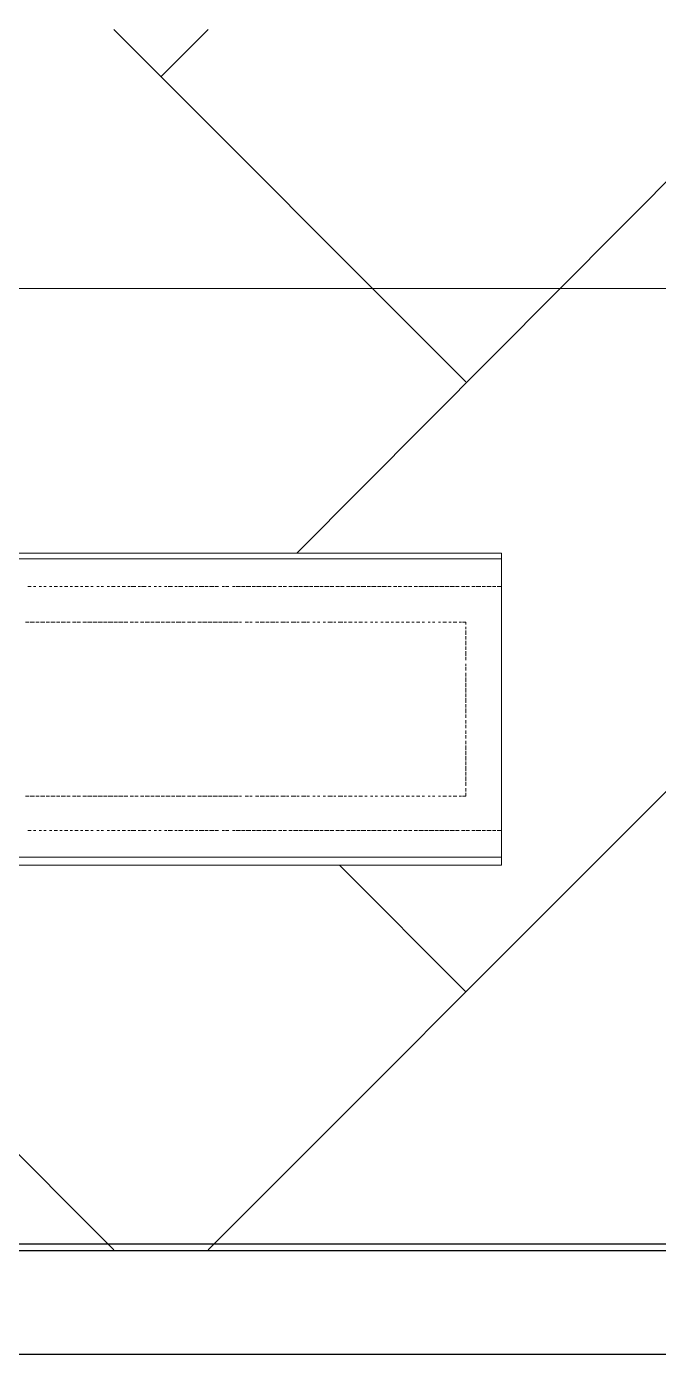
# Model space of a CAD drawing. Header units: millimetres. Extents: x 2928 to 3112, y 1220 to 1280.
# Drawn here: x 2953.343 to 2954.259, y 1236.874 to 1238.796 of the extents above; entities that cross this region are included whole.
import ezdxf

# ---------------------------------------------------------------- set-up
doc = ezdxf.new("R2010")
doc.units = ezdxf.units.MM

msp = doc.modelspace()

# ---------------------------------------------------------------- linework, layer by layer
at = {"color": 7, "linetype": 'Continuous', "lineweight": -2, "true_color": 0x000007}
for points in [[(2937.08126, 1265.3073), (2937.07792, 1267.474), (2938.98795, 1267.474), (2985.45528, 1267.474), (2985.45528, 1236.87356), (2938.98795, 1236.87356), (2937.08126, 1236.87356), (2937.08126, 1238.60692)], [(2937.23126, 1265.3073), (2937.23126, 1267.32399), (2938.98795, 1267.32399), (2985.30528, 1267.32399), (2985.30528, 1237.02356), (2938.98795, 1237.02356), (2937.22793, 1237.02356), (2937.22793, 1238.60692)]]:
    msp.add_lwpolyline(points, close=True, dxfattribs=at)
at = {"color": 9, "linetype": 'Continuous', "lineweight": 13, "true_color": 0xbababa}
for points in [[(2953.97983, 1238.28191), (2953.46982, 1238.79192), (2953.46982, 1238.79192)], [(2953.53816, 1238.72358), (2953.60649, 1238.79192), (2953.60649, 1238.79192)], [(2953.73483, 1238.03358), (2954.48984, 1238.79192), (2954.48984, 1238.79192)], [(2953.60649, 1237.02523), (2954.86318, 1238.28191), (2954.86318, 1238.28191)], [(2953.46982, 1237.02523), (2952.91315, 1237.5819), (2952.91315, 1237.5819)], [(2953.97983, 1237.39857), (2953.7965, 1237.5819), (2953.7965, 1237.5819)]]:
    msp.add_lwpolyline(points, dxfattribs=at)
at = {"color": 253, "linetype": 'Continuous', "lineweight": 5, "true_color": 0x9a9a9a}
for points in [[(2939.59296, 1238.41691), (2954.67317, 1238.41691), (2954.67317, 1238.41691)], [(2952.0148, 1238.02524), (2954.0315, 1238.02524), (2954.0315, 1238.02524)], [(2952.0148, 1237.59357), (2954.0315, 1237.59357), (2954.0315, 1237.59357)]]:
    msp.add_lwpolyline(points, dxfattribs=at)
at = {"color": 7, "linetype": 'Continuous', "lineweight": 20, "true_color": 0x000007}
msp.add_lwpolyline([(2952.0148, 1237.5819), (2954.0315, 1237.5819), (2954.0315, 1238.03358), (2952.0148, 1238.03358)], close=True, dxfattribs=at)
at = {"color": 252, "linetype": 'Continuous', "lineweight": 13, "true_color": 0x989898}
for points in [[(2953.34982, 1237.98524), (2953.34482, 1237.98524), (2953.34482, 1237.98524)], [(2953.35649, 1237.98524), (2953.35316, 1237.98524), (2953.35316, 1237.98524)], [(2953.36482, 1237.98524), (2953.36149, 1237.98524), (2953.36149, 1237.98524)], [(2953.37149, 1237.98524), (2953.36816, 1237.98524), (2953.36816, 1237.98524)], [(2953.37982, 1237.98524), (2953.37649, 1237.98524), (2953.37649, 1237.98524)], [(2953.38816, 1237.98524), (2953.38316, 1237.98524), (2953.38316, 1237.98524)], [(2953.39482, 1237.98524), (2953.39149, 1237.98524), (2953.39149, 1237.98524)], [(2953.40316, 1237.98524), (2953.39816, 1237.98524), (2953.39816, 1237.98524)], [(2953.40982, 1237.98524), (2953.40649, 1237.98524), (2953.40649, 1237.98524)], [(2953.41816, 1237.98524), (2953.41316, 1237.98524), (2953.41316, 1237.98524)], [(2953.42482, 1237.98524), (2953.42149, 1237.98524), (2953.42149, 1237.98524)], [(2953.43316, 1237.98524), (2953.42816, 1237.98524), (2953.42816, 1237.98524)], [(2953.43982, 1237.98524), (2953.43649, 1237.98524), (2953.43649, 1237.98524)], [(2953.44816, 1237.98524), (2953.44482, 1237.98524), (2953.44482, 1237.98524)], [(2953.45482, 1237.98524), (2953.45149, 1237.98524), (2953.45149, 1237.98524)], [(2953.46316, 1237.98524), (2953.45982, 1237.98524), (2953.45982, 1237.98524)], [(2953.47149, 1237.98524), (2953.46649, 1237.98524), (2953.46649, 1237.98524)], [(2953.47816, 1237.98524), (2953.47482, 1237.98524), (2953.47482, 1237.98524)], [(2953.48649, 1237.98524), (2953.48149, 1237.98524), (2953.48149, 1237.98524)], [(2953.49316, 1237.98524), (2953.48982, 1237.98524), (2953.48982, 1237.98524)], [(2953.50149, 1237.98524), (2953.49482, 1237.98524), (2953.49482, 1237.98524)], [(2953.50816, 1237.98524), (2953.50482, 1237.98524), (2953.50482, 1237.98524)], [(2953.51649, 1237.98524), (2953.50982, 1237.98524), (2953.50982, 1237.98524)], [(2953.52316, 1237.98524), (2953.51982, 1237.98524), (2953.51982, 1237.98524)], [(2953.53149, 1237.98524), (2953.52816, 1237.98524), (2953.52816, 1237.98524)], [(2953.53816, 1237.98524), (2953.53483, 1237.98524), (2953.53483, 1237.98524)], [(2953.54649, 1237.98524), (2953.54316, 1237.98524), (2953.54316, 1237.98524)], [(2953.55483, 1237.98524), (2953.54816, 1237.98524), (2953.54816, 1237.98524)], [(2953.56149, 1237.98524), (2953.55816, 1237.98524), (2953.55816, 1237.98524)], [(2953.56983, 1237.98524), (2953.56316, 1237.98524), (2953.56316, 1237.98524)], [(2953.57649, 1237.98524), (2953.57316, 1237.98524), (2953.57316, 1237.98524)], [(2953.58483, 1237.98524), (2953.57816, 1237.98524), (2953.57816, 1237.98524)], [(2953.59149, 1237.98524), (2953.58816, 1237.98524), (2953.58816, 1237.98524)], [(2953.59983, 1237.98524), (2953.59316, 1237.98524), (2953.59316, 1237.98524)], [(2953.60649, 1237.98524), (2953.60149, 1237.98524), (2953.60149, 1237.98524)], [(2953.61483, 1237.98524), (2953.60816, 1237.98524), (2953.60816, 1237.98524)], [(2953.62149, 1237.98524), (2953.61649, 1237.98524), (2953.61649, 1237.98524)], [(2953.62983, 1237.98524), (2953.62649, 1237.98524), (2953.62649, 1237.98524)], [(2953.63649, 1237.98524), (2953.63149, 1237.98524), (2953.63149, 1237.98524)], [(2953.64483, 1237.98524), (2953.64149, 1237.98524), (2953.64149, 1237.98524)], [(2953.65316, 1237.98524), (2953.64649, 1237.98524), (2953.64649, 1237.98524)], [(2953.65983, 1237.98524), (2953.65483, 1237.98524), (2953.65483, 1237.98524)], [(2953.66816, 1237.98524), (2953.66149, 1237.98524), (2953.66149, 1237.98524)], [(2953.67483, 1237.98524), (2953.66983, 1237.98524), (2953.66983, 1237.98524)], [(2953.68316, 1237.98524), (2953.67649, 1237.98524), (2953.67649, 1237.98524)], [(2953.68983, 1237.98524), (2953.68483, 1237.98524), (2953.68483, 1237.98524)], [(2953.69816, 1237.98524), (2953.69149, 1237.98524), (2953.69149, 1237.98524)], [(2953.70483, 1237.98524), (2953.69983, 1237.98524), (2953.69983, 1237.98524)], [(2953.71316, 1237.98524), (2953.70816, 1237.98524), (2953.70816, 1237.98524)], [(2953.71983, 1237.98524), (2953.71483, 1237.98524), (2953.71483, 1237.98524)], [(2953.72816, 1237.98524), (2953.72316, 1237.98524), (2953.72316, 1237.98524)], [(2953.73649, 1237.98524), (2953.72983, 1237.98524), (2953.72983, 1237.98524)], [(2953.74316, 1237.98524), (2953.73816, 1237.98524), (2953.73816, 1237.98524)], [(2953.75149, 1237.98524), (2953.74483, 1237.98524), (2953.74483, 1237.98524)], [(2953.75816, 1237.98524), (2953.75316, 1237.98524), (2953.75316, 1237.98524)], [(2953.7665, 1237.98524), (2953.75983, 1237.98524), (2953.75983, 1237.98524)], [(2953.77316, 1237.98524), (2953.76816, 1237.98524), (2953.76816, 1237.98524)], [(2953.7815, 1237.98524), (2953.77483, 1237.98524), (2953.77483, 1237.98524)], [(2953.78816, 1237.98524), (2953.78316, 1237.98524), (2953.78316, 1237.98524)], [(2953.7965, 1237.98524), (2953.7915, 1237.98524), (2953.7915, 1237.98524)], [(2953.80316, 1237.98524), (2953.79816, 1237.98524), (2953.79816, 1237.98524)], [(2953.8115, 1237.98524), (2953.8065, 1237.98524), (2953.8065, 1237.98524)], [(2953.81983, 1237.98524), (2953.81316, 1237.98524), (2953.81316, 1237.98524)], [(2953.8265, 1237.98524), (2953.8215, 1237.98524), (2953.8215, 1237.98524)], [(2953.83483, 1237.98524), (2953.82816, 1237.98524), (2953.82816, 1237.98524)], [(2953.8415, 1237.98524), (2953.8365, 1237.98524), (2953.8365, 1237.98524)], [(2953.84983, 1237.98524), (2953.84316, 1237.98524), (2953.84316, 1237.98524)], [(2953.8565, 1237.98524), (2953.8515, 1237.98524), (2953.8515, 1237.98524)], [(2953.86483, 1237.98524), (2953.85816, 1237.98524), (2953.85816, 1237.98524)], [(2953.8715, 1237.98524), (2953.8665, 1237.98524), (2953.8665, 1237.98524)], [(2953.87983, 1237.98524), (2953.87483, 1237.98524), (2953.87483, 1237.98524)], [(2953.8865, 1237.98524), (2953.8815, 1237.98524), (2953.8815, 1237.98524)], [(2953.89483, 1237.98524), (2953.88983, 1237.98524), (2953.88983, 1237.98524)], [(2953.9015, 1237.98524), (2953.8965, 1237.98524), (2953.8965, 1237.98524)], [(2953.90983, 1237.98524), (2953.90483, 1237.98524), (2953.90483, 1237.98524)], [(2953.91816, 1237.98524), (2953.9115, 1237.98524), (2953.9115, 1237.98524)], [(2953.92483, 1237.98524), (2953.91983, 1237.98524), (2953.91983, 1237.98524)], [(2953.93316, 1237.98524), (2953.9265, 1237.98524), (2953.9265, 1237.98524)], [(2953.93983, 1237.98524), (2953.93483, 1237.98524), (2953.93483, 1237.98524)], [(2953.94816, 1237.98524), (2953.9415, 1237.98524), (2953.9415, 1237.98524)], [(2953.95483, 1237.98524), (2953.94983, 1237.98524), (2953.94983, 1237.98524)], [(2953.96316, 1237.98524), (2953.9565, 1237.98524), (2953.9565, 1237.98524)], [(2953.96983, 1237.98524), (2953.96483, 1237.98524), (2953.96483, 1237.98524)], [(2953.97816, 1237.98524), (2953.97316, 1237.98524), (2953.97316, 1237.98524)], [(2953.98483, 1237.98524), (2953.97983, 1237.98524), (2953.97983, 1237.98524)], [(2953.99316, 1237.98524), (2953.98816, 1237.98524), (2953.98816, 1237.98524)], [(2954.0015, 1237.98524), (2953.99483, 1237.98524), (2953.99483, 1237.98524)], [(2954.00817, 1237.98524), (2954.00317, 1237.98524), (2954.00317, 1237.98524)], [(2954.0165, 1237.98524), (2954.00983, 1237.98524), (2954.00983, 1237.98524)], [(2954.02317, 1237.98524), (2954.01817, 1237.98524), (2954.01817, 1237.98524)], [(2954.0315, 1237.98524), (2954.02483, 1237.98524), (2954.02483, 1237.98524)], [(2953.34649, 1237.93357), (2953.34149, 1237.93357), (2953.34149, 1237.93357)], [(2953.35482, 1237.93357), (2953.34816, 1237.93357), (2953.34816, 1237.93357)], [(2953.36149, 1237.93357), (2953.35649, 1237.93357), (2953.35649, 1237.93357)], [(2953.36982, 1237.93357), (2953.36316, 1237.93357), (2953.36316, 1237.93357)], [(2953.37649, 1237.93357), (2953.37149, 1237.93357), (2953.37149, 1237.93357)], [(2953.38482, 1237.93357), (2953.37816, 1237.93357), (2953.37816, 1237.93357)], [(2953.39149, 1237.93357), (2953.38649, 1237.93357), (2953.38649, 1237.93357)], [(2953.39982, 1237.93357), (2953.39316, 1237.93357), (2953.39316, 1237.93357)], [(2953.40649, 1237.93357), (2953.40149, 1237.93357), (2953.40149, 1237.93357)], [(2953.41482, 1237.93357), (2953.40982, 1237.93357), (2953.40982, 1237.93357)], [(2953.42149, 1237.93357), (2953.41649, 1237.93357), (2953.41649, 1237.93357)], [(2953.42982, 1237.93357), (2953.42482, 1237.93357), (2953.42482, 1237.93357)], [(2953.43816, 1237.93357), (2953.43149, 1237.93357), (2953.43149, 1237.93357)], [(2953.44482, 1237.93357), (2953.43982, 1237.93357), (2953.43982, 1237.93357)], [(2953.45316, 1237.93357), (2953.44649, 1237.93357), (2953.44649, 1237.93357)], [(2953.45982, 1237.93357), (2953.45482, 1237.93357), (2953.45482, 1237.93357)], [(2953.46816, 1237.93357), (2953.46149, 1237.93357), (2953.46149, 1237.93357)], [(2953.47482, 1237.93357), (2953.46982, 1237.93357), (2953.46982, 1237.93357)], [(2953.48316, 1237.93357), (2953.47649, 1237.93357), (2953.47649, 1237.93357)], [(2953.48982, 1237.93357), (2953.48482, 1237.93357), (2953.48482, 1237.93357)], [(2953.49816, 1237.93357), (2953.49316, 1237.93357), (2953.49316, 1237.93357)], [(2953.50482, 1237.93357), (2953.49982, 1237.93357), (2953.49982, 1237.93357)], [(2953.51316, 1237.93357), (2953.50816, 1237.93357), (2953.50816, 1237.93357)], [(2953.52149, 1237.93357), (2953.51482, 1237.93357), (2953.51482, 1237.93357)], [(2953.52816, 1237.93357), (2953.52316, 1237.93357), (2953.52316, 1237.93357)], [(2953.53649, 1237.93357), (2953.52983, 1237.93357), (2953.52983, 1237.93357)], [(2953.54316, 1237.93357), (2953.53816, 1237.93357), (2953.53816, 1237.93357)], [(2953.55149, 1237.93357), (2953.54483, 1237.93357), (2953.54483, 1237.93357)], [(2953.55816, 1237.93357), (2953.55316, 1237.93357), (2953.55316, 1237.93357)], [(2953.56649, 1237.93357), (2953.55983, 1237.93357), (2953.55983, 1237.93357)], [(2953.57316, 1237.93357), (2953.56816, 1237.93357), (2953.56816, 1237.93357)], [(2953.58149, 1237.93357), (2953.57649, 1237.93357), (2953.57649, 1237.93357)], [(2953.58816, 1237.93357), (2953.58316, 1237.93357), (2953.58316, 1237.93357)], [(2953.59649, 1237.93357), (2953.59149, 1237.93357), (2953.59149, 1237.93357)], [(2953.60483, 1237.93357), (2953.59816, 1237.93357), (2953.59816, 1237.93357)], [(2953.61149, 1237.93357), (2953.60649, 1237.93357), (2953.60649, 1237.93357)], [(2953.61983, 1237.93357), (2953.61316, 1237.93357), (2953.61316, 1237.93357)], [(2953.62649, 1237.93357), (2953.62149, 1237.93357), (2953.62149, 1237.93357)], [(2953.63483, 1237.93357), (2953.62816, 1237.93357), (2953.62816, 1237.93357)], [(2953.64149, 1237.93357), (2953.63649, 1237.93357), (2953.63649, 1237.93357)], [(2953.64983, 1237.93357), (2953.64316, 1237.93357), (2953.64316, 1237.93357)], [(2953.65483, 1237.93357), (2953.65149, 1237.93357), (2953.65149, 1237.93357)], [(2953.66483, 1237.93357), (2953.65983, 1237.93357), (2953.65983, 1237.93357)], [(2953.66983, 1237.93357), (2953.66649, 1237.93357), (2953.66649, 1237.93357)], [(2953.67983, 1237.93357), (2953.67483, 1237.93357), (2953.67483, 1237.93357)], [(2953.68816, 1237.93357), (2953.68149, 1237.93357), (2953.68149, 1237.93357)], [(2953.69483, 1237.93357), (2953.68983, 1237.93357), (2953.68983, 1237.93357)], [(2953.70316, 1237.93357), (2953.69649, 1237.93357), (2953.69649, 1237.93357)], [(2953.70816, 1237.93357), (2953.70483, 1237.93357), (2953.70483, 1237.93357)], [(2953.71816, 1237.93357), (2953.71149, 1237.93357), (2953.71149, 1237.93357)], [(2953.72316, 1237.93357), (2953.71983, 1237.93357), (2953.71983, 1237.93357)], [(2953.73316, 1237.93357), (2953.72649, 1237.93357), (2953.72649, 1237.93357)], [(2953.73816, 1237.93357), (2953.73483, 1237.93357), (2953.73483, 1237.93357)], [(2953.74816, 1237.93357), (2953.74149, 1237.93357), (2953.74149, 1237.93357)], [(2953.75316, 1237.93357), (2953.74983, 1237.93357), (2953.74983, 1237.93357)], [(2953.7615, 1237.93357), (2953.75816, 1237.93357), (2953.75816, 1237.93357)], [(2953.76816, 1237.93357), (2953.76483, 1237.93357), (2953.76483, 1237.93357)], [(2953.7765, 1237.93357), (2953.77316, 1237.93357), (2953.77316, 1237.93357)], [(2953.7865, 1237.93357), (2953.77983, 1237.93357), (2953.77983, 1237.93357)], [(2953.7915, 1237.93357), (2953.78816, 1237.93357), (2953.78816, 1237.93357)], [(2953.8015, 1237.93357), (2953.79483, 1237.93357), (2953.79483, 1237.93357)], [(2953.8065, 1237.93357), (2953.80316, 1237.93357), (2953.80316, 1237.93357)], [(2953.81483, 1237.93357), (2953.80983, 1237.93357), (2953.80983, 1237.93357)], [(2953.8215, 1237.93357), (2953.81816, 1237.93357), (2953.81816, 1237.93357)], [(2953.82983, 1237.93357), (2953.82483, 1237.93357), (2953.82483, 1237.93357)], [(2953.8365, 1237.93357), (2953.83316, 1237.93357), (2953.83316, 1237.93357)], [(2953.84483, 1237.93357), (2953.8415, 1237.93357), (2953.8415, 1237.93357)], [(2953.8515, 1237.93357), (2953.84816, 1237.93357), (2953.84816, 1237.93357)], [(2953.85983, 1237.93357), (2953.8565, 1237.93357), (2953.8565, 1237.93357)], [(2953.86816, 1237.93357), (2953.86316, 1237.93357), (2953.86316, 1237.93357)], [(2953.87483, 1237.93357), (2953.8715, 1237.93357), (2953.8715, 1237.93357)], [(2953.88316, 1237.93357), (2953.87816, 1237.93357), (2953.87816, 1237.93357)], [(2953.88983, 1237.93357), (2953.8865, 1237.93357), (2953.8865, 1237.93357)], [(2953.89816, 1237.93357), (2953.89316, 1237.93357), (2953.89316, 1237.93357)], [(2953.90483, 1237.93357), (2953.9015, 1237.93357), (2953.9015, 1237.93357)], [(2953.91316, 1237.93357), (2953.90816, 1237.93357), (2953.90816, 1237.93357)], [(2953.91983, 1237.93357), (2953.9165, 1237.93357), (2953.9165, 1237.93357)], [(2953.92816, 1237.93357), (2953.92483, 1237.93357), (2953.92483, 1237.93357)], [(2953.93483, 1237.93357), (2953.9315, 1237.93357), (2953.9315, 1237.93357)], [(2953.94316, 1237.93357), (2953.93983, 1237.93357), (2953.93983, 1237.93357)], [(2953.9515, 1237.93357), (2953.9465, 1237.93357), (2953.9465, 1237.93357)], [(2953.95816, 1237.93357), (2953.95483, 1237.93357), (2953.95483, 1237.93357)], [(2953.9665, 1237.93357), (2953.9615, 1237.93357), (2953.9615, 1237.93357)], [(2953.97316, 1237.93357), (2953.96983, 1237.93357), (2953.96983, 1237.93357)], [(2953.97983, 1237.93024), (2953.97983, 1237.93357), (2953.97483, 1237.93357)], [(2953.97983, 1237.92357), (2953.97983, 1237.92691), (2953.97983, 1237.92691)], [(2953.97983, 1237.91524), (2953.97983, 1237.92191), (2953.97983, 1237.92191)], [(2953.97983, 1237.90857), (2953.97983, 1237.91357), (2953.97983, 1237.91357)], [(2953.97983, 1237.90024), (2953.97983, 1237.90691), (2953.97983, 1237.90691)], [(2953.97983, 1237.89357), (2953.97983, 1237.89857), (2953.97983, 1237.89857)], [(2953.97983, 1237.88524), (2953.97983, 1237.89191), (2953.97983, 1237.89191)], [(2953.97983, 1237.87857), (2953.97983, 1237.88357), (2953.97983, 1237.88357)], [(2953.97983, 1237.87024), (2953.97983, 1237.87357), (2953.97983, 1237.87357)], [(2953.97983, 1237.86357), (2953.97983, 1237.86857), (2953.97983, 1237.86857)], [(2953.97983, 1237.85524), (2953.97983, 1237.86024), (2953.97983, 1237.86024)], [(2953.97983, 1237.84691), (2953.97983, 1237.85357), (2953.97983, 1237.85357)], [(2953.97983, 1237.84024), (2953.97983, 1237.84524), (2953.97983, 1237.84524)], [(2953.97983, 1237.83191), (2953.97983, 1237.83857), (2953.97983, 1237.83857)], [(2953.97983, 1237.82524), (2953.97983, 1237.83024), (2953.97983, 1237.83024)], [(2953.97983, 1237.81691), (2953.97983, 1237.82357), (2953.97983, 1237.82357)], [(2953.97983, 1237.81024), (2953.97983, 1237.81524), (2953.97983, 1237.81524)], [(2953.97983, 1237.80191), (2953.97983, 1237.80857), (2953.97983, 1237.80857)], [(2953.97983, 1237.79524), (2953.97983, 1237.80024), (2953.97983, 1237.80024)], [(2953.97983, 1237.7869), (2953.97983, 1237.7919), (2953.97983, 1237.7919)], [(2953.97983, 1237.78024), (2953.97983, 1237.78524), (2953.97983, 1237.78524)], [(2953.97983, 1237.7719), (2953.97983, 1237.7769), (2953.97983, 1237.7769)], [(2953.97983, 1237.76524), (2953.97983, 1237.77024), (2953.97983, 1237.77024)], [(2953.97983, 1237.7569), (2953.97983, 1237.7619), (2953.97983, 1237.7619)], [(2953.97983, 1237.74857), (2953.97983, 1237.75524), (2953.97983, 1237.75524)], [(2953.97983, 1237.7419), (2953.97983, 1237.7469), (2953.97983, 1237.7469)], [(2953.97983, 1237.73357), (2953.97983, 1237.74024), (2953.97983, 1237.74024)], [(2953.97983, 1237.7269), (2953.97983, 1237.7319), (2953.97983, 1237.7319)], [(2953.97983, 1237.71857), (2953.97983, 1237.72524), (2953.97983, 1237.72524)], [(2953.97983, 1237.7119), (2953.97983, 1237.7169), (2953.97983, 1237.7169)], [(2953.97983, 1237.70357), (2953.97983, 1237.71024), (2953.97983, 1237.71024)], [(2953.97983, 1237.6969), (2953.97983, 1237.7019), (2953.97983, 1237.7019)], [(2953.97983, 1237.68857), (2953.97983, 1237.69357), (2953.97983, 1237.69357)], [(2953.97983, 1237.6819), (2953.97983, 1237.6869), (2953.97983, 1237.6869)], [(2953.34149, 1237.6819), (2953.34649, 1237.6819), (2953.34649, 1237.6819)], [(2953.34816, 1237.6819), (2953.35482, 1237.6819), (2953.35482, 1237.6819)], [(2953.35649, 1237.6819), (2953.36149, 1237.6819), (2953.36149, 1237.6819)], [(2953.36316, 1237.6819), (2953.36982, 1237.6819), (2953.36982, 1237.6819)], [(2953.37149, 1237.6819), (2953.37649, 1237.6819), (2953.37649, 1237.6819)], [(2953.37816, 1237.6819), (2953.38482, 1237.6819), (2953.38482, 1237.6819)], [(2953.38649, 1237.6819), (2953.39149, 1237.6819), (2953.39149, 1237.6819)], [(2953.39316, 1237.6819), (2953.39982, 1237.6819), (2953.39982, 1237.6819)], [(2953.40149, 1237.6819), (2953.40649, 1237.6819), (2953.40649, 1237.6819)], [(2953.40982, 1237.6819), (2953.41482, 1237.6819), (2953.41482, 1237.6819)], [(2953.41649, 1237.6819), (2953.42149, 1237.6819), (2953.42149, 1237.6819)], [(2953.42482, 1237.6819), (2953.42982, 1237.6819), (2953.42982, 1237.6819)], [(2953.43149, 1237.6819), (2953.43816, 1237.6819), (2953.43816, 1237.6819)], [(2953.43982, 1237.6819), (2953.44482, 1237.6819), (2953.44482, 1237.6819)], [(2953.44649, 1237.6819), (2953.45316, 1237.6819), (2953.45316, 1237.6819)], [(2953.45482, 1237.6819), (2953.45982, 1237.6819), (2953.45982, 1237.6819)], [(2953.46149, 1237.6819), (2953.46816, 1237.6819), (2953.46816, 1237.6819)], [(2953.46982, 1237.6819), (2953.47482, 1237.6819), (2953.47482, 1237.6819)], [(2953.47649, 1237.6819), (2953.48316, 1237.6819), (2953.48316, 1237.6819)], [(2953.48482, 1237.6819), (2953.48982, 1237.6819), (2953.48982, 1237.6819)], [(2953.49316, 1237.6819), (2953.49816, 1237.6819), (2953.49816, 1237.6819)], [(2953.49982, 1237.6819), (2953.50482, 1237.6819), (2953.50482, 1237.6819)], [(2953.50816, 1237.6819), (2953.51316, 1237.6819), (2953.51316, 1237.6819)], [(2953.51482, 1237.6819), (2953.52149, 1237.6819), (2953.52149, 1237.6819)], [(2953.52316, 1237.6819), (2953.52816, 1237.6819), (2953.52816, 1237.6819)], [(2953.52983, 1237.6819), (2953.53649, 1237.6819), (2953.53649, 1237.6819)], [(2953.53816, 1237.6819), (2953.54316, 1237.6819), (2953.54316, 1237.6819)], [(2953.54483, 1237.6819), (2953.55149, 1237.6819), (2953.55149, 1237.6819)], [(2953.55316, 1237.6819), (2953.55816, 1237.6819), (2953.55816, 1237.6819)], [(2953.55983, 1237.6819), (2953.56649, 1237.6819), (2953.56649, 1237.6819)], [(2953.56816, 1237.6819), (2953.57316, 1237.6819), (2953.57316, 1237.6819)], [(2953.57649, 1237.6819), (2953.58149, 1237.6819), (2953.58149, 1237.6819)], [(2953.58316, 1237.6819), (2953.58816, 1237.6819), (2953.58816, 1237.6819)], [(2953.59149, 1237.6819), (2953.59649, 1237.6819), (2953.59649, 1237.6819)], [(2953.59816, 1237.6819), (2953.60483, 1237.6819), (2953.60483, 1237.6819)], [(2953.60649, 1237.6819), (2953.61149, 1237.6819), (2953.61149, 1237.6819)], [(2953.61316, 1237.6819), (2953.61983, 1237.6819), (2953.61983, 1237.6819)], [(2953.62149, 1237.6819), (2953.62649, 1237.6819), (2953.62649, 1237.6819)], [(2953.62816, 1237.6819), (2953.63483, 1237.6819), (2953.63483, 1237.6819)], [(2953.63649, 1237.6819), (2953.64149, 1237.6819), (2953.64149, 1237.6819)], [(2953.64316, 1237.6819), (2953.64983, 1237.6819), (2953.64983, 1237.6819)], [(2953.65149, 1237.6819), (2953.65483, 1237.6819), (2953.65483, 1237.6819)], [(2953.65983, 1237.6819), (2953.66483, 1237.6819), (2953.66483, 1237.6819)], [(2953.66649, 1237.6819), (2953.66983, 1237.6819), (2953.66983, 1237.6819)], [(2953.67483, 1237.6819), (2953.67983, 1237.6819), (2953.67983, 1237.6819)], [(2953.68149, 1237.6819), (2953.68816, 1237.6819), (2953.68816, 1237.6819)], [(2953.68983, 1237.6819), (2953.69483, 1237.6819), (2953.69483, 1237.6819)], [(2953.69649, 1237.6819), (2953.70316, 1237.6819), (2953.70316, 1237.6819)], [(2953.70483, 1237.6819), (2953.70816, 1237.6819), (2953.70816, 1237.6819)], [(2953.71149, 1237.6819), (2953.71816, 1237.6819), (2953.71816, 1237.6819)], [(2953.71983, 1237.6819), (2953.72316, 1237.6819), (2953.72316, 1237.6819)], [(2953.72649, 1237.6819), (2953.73316, 1237.6819), (2953.73316, 1237.6819)], [(2953.73483, 1237.6819), (2953.73816, 1237.6819), (2953.73816, 1237.6819)], [(2953.74149, 1237.6819), (2953.74816, 1237.6819), (2953.74816, 1237.6819)], [(2953.74983, 1237.6819), (2953.75316, 1237.6819), (2953.75316, 1237.6819)], [(2953.75816, 1237.6819), (2953.7615, 1237.6819), (2953.7615, 1237.6819)], [(2953.76483, 1237.6819), (2953.76816, 1237.6819), (2953.76816, 1237.6819)], [(2953.77316, 1237.6819), (2953.7765, 1237.6819), (2953.7765, 1237.6819)], [(2953.77983, 1237.6819), (2953.7865, 1237.6819), (2953.7865, 1237.6819)], [(2953.78816, 1237.6819), (2953.7915, 1237.6819), (2953.7915, 1237.6819)], [(2953.79483, 1237.6819), (2953.8015, 1237.6819), (2953.8015, 1237.6819)], [(2953.80316, 1237.6819), (2953.8065, 1237.6819), (2953.8065, 1237.6819)], [(2953.80983, 1237.6819), (2953.81483, 1237.6819), (2953.81483, 1237.6819)], [(2953.81816, 1237.6819), (2953.8215, 1237.6819), (2953.8215, 1237.6819)], [(2953.82483, 1237.6819), (2953.82983, 1237.6819), (2953.82983, 1237.6819)], [(2953.83316, 1237.6819), (2953.8365, 1237.6819), (2953.8365, 1237.6819)], [(2953.8415, 1237.6819), (2953.84483, 1237.6819), (2953.84483, 1237.6819)], [(2953.84816, 1237.6819), (2953.8515, 1237.6819), (2953.8515, 1237.6819)], [(2953.8565, 1237.6819), (2953.85983, 1237.6819), (2953.85983, 1237.6819)], [(2953.86316, 1237.6819), (2953.86816, 1237.6819), (2953.86816, 1237.6819)], [(2953.8715, 1237.6819), (2953.87483, 1237.6819), (2953.87483, 1237.6819)], [(2953.87816, 1237.6819), (2953.88316, 1237.6819), (2953.88316, 1237.6819)], [(2953.8865, 1237.6819), (2953.88983, 1237.6819), (2953.88983, 1237.6819)], [(2953.89316, 1237.6819), (2953.89816, 1237.6819), (2953.89816, 1237.6819)], [(2953.9015, 1237.6819), (2953.90483, 1237.6819), (2953.90483, 1237.6819)], [(2953.90816, 1237.6819), (2953.91316, 1237.6819), (2953.91316, 1237.6819)], [(2953.9165, 1237.6819), (2953.91983, 1237.6819), (2953.91983, 1237.6819)], [(2953.92483, 1237.6819), (2953.92816, 1237.6819), (2953.92816, 1237.6819)], [(2953.9315, 1237.6819), (2953.93483, 1237.6819), (2953.93483, 1237.6819)], [(2953.93983, 1237.6819), (2953.94316, 1237.6819), (2953.94316, 1237.6819)], [(2953.9465, 1237.6819), (2953.9515, 1237.6819), (2953.9515, 1237.6819)], [(2953.95483, 1237.6819), (2953.95816, 1237.6819), (2953.95816, 1237.6819)], [(2953.9615, 1237.6819), (2953.9665, 1237.6819), (2953.9665, 1237.6819)], [(2953.96983, 1237.6819), (2953.97316, 1237.6819), (2953.97316, 1237.6819)], [(2953.97483, 1237.6819), (2953.97983, 1237.6819), (2953.97983, 1237.6819)], [(2953.34482, 1237.6319), (2953.34982, 1237.6319), (2953.34982, 1237.6319)], [(2953.35316, 1237.6319), (2953.35649, 1237.6319), (2953.35649, 1237.6319)], [(2953.36149, 1237.6319), (2953.36482, 1237.6319), (2953.36482, 1237.6319)], [(2953.36816, 1237.6319), (2953.37149, 1237.6319), (2953.37149, 1237.6319)], [(2953.37649, 1237.6319), (2953.37982, 1237.6319), (2953.37982, 1237.6319)], [(2953.38316, 1237.6319), (2953.38816, 1237.6319), (2953.38816, 1237.6319)], [(2953.39149, 1237.6319), (2953.39482, 1237.6319), (2953.39482, 1237.6319)], [(2953.39816, 1237.6319), (2953.40316, 1237.6319), (2953.40316, 1237.6319)], [(2953.40649, 1237.6319), (2953.40982, 1237.6319), (2953.40982, 1237.6319)], [(2953.41316, 1237.6319), (2953.41816, 1237.6319), (2953.41816, 1237.6319)], [(2953.42149, 1237.6319), (2953.42482, 1237.6319), (2953.42482, 1237.6319)], [(2953.42816, 1237.6319), (2953.43316, 1237.6319), (2953.43316, 1237.6319)], [(2953.43649, 1237.6319), (2953.43982, 1237.6319), (2953.43982, 1237.6319)], [(2953.44482, 1237.6319), (2953.44816, 1237.6319), (2953.44816, 1237.6319)], [(2953.45149, 1237.6319), (2953.45482, 1237.6319), (2953.45482, 1237.6319)], [(2953.45982, 1237.6319), (2953.46316, 1237.6319), (2953.46316, 1237.6319)], [(2953.46649, 1237.6319), (2953.47149, 1237.6319), (2953.47149, 1237.6319)], [(2953.47482, 1237.6319), (2953.47816, 1237.6319), (2953.47816, 1237.6319)], [(2953.48149, 1237.6319), (2953.48649, 1237.6319), (2953.48649, 1237.6319)], [(2953.48982, 1237.6319), (2953.49316, 1237.6319), (2953.49316, 1237.6319)], [(2953.49482, 1237.6319), (2953.50149, 1237.6319), (2953.50149, 1237.6319)], [(2953.50482, 1237.6319), (2953.50816, 1237.6319), (2953.50816, 1237.6319)], [(2953.50982, 1237.6319), (2953.51649, 1237.6319), (2953.51649, 1237.6319)], [(2953.51982, 1237.6319), (2953.52316, 1237.6319), (2953.52316, 1237.6319)], [(2953.52816, 1237.6319), (2953.53149, 1237.6319), (2953.53149, 1237.6319)], [(2953.53483, 1237.6319), (2953.53816, 1237.6319), (2953.53816, 1237.6319)], [(2953.54316, 1237.6319), (2953.54649, 1237.6319), (2953.54649, 1237.6319)], [(2953.54816, 1237.6319), (2953.55483, 1237.6319), (2953.55483, 1237.6319)], [(2953.55816, 1237.6319), (2953.56149, 1237.6319), (2953.56149, 1237.6319)], [(2953.56316, 1237.6319), (2953.56983, 1237.6319), (2953.56983, 1237.6319)], [(2953.57316, 1237.6319), (2953.57649, 1237.6319), (2953.57649, 1237.6319)], [(2953.57816, 1237.6319), (2953.58483, 1237.6319), (2953.58483, 1237.6319)], [(2953.58816, 1237.6319), (2953.59149, 1237.6319), (2953.59149, 1237.6319)], [(2953.59316, 1237.6319), (2953.59983, 1237.6319), (2953.59983, 1237.6319)], [(2953.60149, 1237.6319), (2953.60649, 1237.6319), (2953.60649, 1237.6319)], [(2953.60816, 1237.6319), (2953.61483, 1237.6319), (2953.61483, 1237.6319)], [(2953.61649, 1237.6319), (2953.62149, 1237.6319), (2953.62149, 1237.6319)], [(2953.62649, 1237.6319), (2953.62983, 1237.6319), (2953.62983, 1237.6319)], [(2953.63149, 1237.6319), (2953.63649, 1237.6319), (2953.63649, 1237.6319)], [(2953.64149, 1237.6319), (2953.64483, 1237.6319), (2953.64483, 1237.6319)], [(2953.64649, 1237.6319), (2953.65316, 1237.6319), (2953.65316, 1237.6319)], [(2953.65483, 1237.6319), (2953.65983, 1237.6319), (2953.65983, 1237.6319)], [(2953.66149, 1237.6319), (2953.66816, 1237.6319), (2953.66816, 1237.6319)], [(2953.66983, 1237.6319), (2953.67483, 1237.6319), (2953.67483, 1237.6319)], [(2953.67649, 1237.6319), (2953.68316, 1237.6319), (2953.68316, 1237.6319)], [(2953.68483, 1237.6319), (2953.68983, 1237.6319), (2953.68983, 1237.6319)], [(2953.69149, 1237.6319), (2953.69816, 1237.6319), (2953.69816, 1237.6319)], [(2953.69983, 1237.6319), (2953.70483, 1237.6319), (2953.70483, 1237.6319)], [(2953.70816, 1237.6319), (2953.71316, 1237.6319), (2953.71316, 1237.6319)], [(2953.71483, 1237.6319), (2953.71983, 1237.6319), (2953.71983, 1237.6319)], [(2953.72316, 1237.6319), (2953.72816, 1237.6319), (2953.72816, 1237.6319)], [(2953.72983, 1237.6319), (2953.73649, 1237.6319), (2953.73649, 1237.6319)], [(2953.73816, 1237.6319), (2953.74316, 1237.6319), (2953.74316, 1237.6319)], [(2953.74483, 1237.6319), (2953.75149, 1237.6319), (2953.75149, 1237.6319)], [(2953.75316, 1237.6319), (2953.75816, 1237.6319), (2953.75816, 1237.6319)], [(2953.75983, 1237.6319), (2953.7665, 1237.6319), (2953.7665, 1237.6319)], [(2953.76816, 1237.6319), (2953.77316, 1237.6319), (2953.77316, 1237.6319)], [(2953.77483, 1237.6319), (2953.7815, 1237.6319), (2953.7815, 1237.6319)], [(2953.78316, 1237.6319), (2953.78816, 1237.6319), (2953.78816, 1237.6319)], [(2953.7915, 1237.6319), (2953.7965, 1237.6319), (2953.7965, 1237.6319)], [(2953.79816, 1237.6319), (2953.80316, 1237.6319), (2953.80316, 1237.6319)], [(2953.8065, 1237.6319), (2953.8115, 1237.6319), (2953.8115, 1237.6319)], [(2953.81316, 1237.6319), (2953.81983, 1237.6319), (2953.81983, 1237.6319)], [(2953.8215, 1237.6319), (2953.8265, 1237.6319), (2953.8265, 1237.6319)], [(2953.82816, 1237.6319), (2953.83483, 1237.6319), (2953.83483, 1237.6319)], [(2953.8365, 1237.6319), (2953.8415, 1237.6319), (2953.8415, 1237.6319)], [(2953.84316, 1237.6319), (2953.84983, 1237.6319), (2953.84983, 1237.6319)], [(2953.8515, 1237.6319), (2953.8565, 1237.6319), (2953.8565, 1237.6319)], [(2953.85816, 1237.6319), (2953.86483, 1237.6319), (2953.86483, 1237.6319)], [(2953.8665, 1237.6319), (2953.8715, 1237.6319), (2953.8715, 1237.6319)], [(2953.87483, 1237.6319), (2953.87983, 1237.6319), (2953.87983, 1237.6319)], [(2953.8815, 1237.6319), (2953.8865, 1237.6319), (2953.8865, 1237.6319)], [(2953.88983, 1237.6319), (2953.89483, 1237.6319), (2953.89483, 1237.6319)], [(2953.8965, 1237.6319), (2953.9015, 1237.6319), (2953.9015, 1237.6319)], [(2953.90483, 1237.6319), (2953.90983, 1237.6319), (2953.90983, 1237.6319)], [(2953.9115, 1237.6319), (2953.91816, 1237.6319), (2953.91816, 1237.6319)], [(2953.91983, 1237.6319), (2953.92483, 1237.6319), (2953.92483, 1237.6319)], [(2953.9265, 1237.6319), (2953.93316, 1237.6319), (2953.93316, 1237.6319)], [(2953.93483, 1237.6319), (2953.93983, 1237.6319), (2953.93983, 1237.6319)], [(2953.9415, 1237.6319), (2953.94816, 1237.6319), (2953.94816, 1237.6319)], [(2953.94983, 1237.6319), (2953.95483, 1237.6319), (2953.95483, 1237.6319)], [(2953.9565, 1237.6319), (2953.96316, 1237.6319), (2953.96316, 1237.6319)], [(2953.96483, 1237.6319), (2953.96983, 1237.6319), (2953.96983, 1237.6319)], [(2953.97316, 1237.6319), (2953.97816, 1237.6319), (2953.97816, 1237.6319)], [(2953.97983, 1237.6319), (2953.98483, 1237.6319), (2953.98483, 1237.6319)], [(2953.98816, 1237.6319), (2953.99316, 1237.6319), (2953.99316, 1237.6319)], [(2953.99483, 1237.6319), (2954.0015, 1237.6319), (2954.0015, 1237.6319)], [(2954.00317, 1237.6319), (2954.00817, 1237.6319), (2954.00817, 1237.6319)], [(2954.00983, 1237.6319), (2954.0165, 1237.6319), (2954.0165, 1237.6319)], [(2954.01817, 1237.6319), (2954.02317, 1237.6319), (2954.02317, 1237.6319)], [(2954.02483, 1237.6319), (2954.0315, 1237.6319), (2954.0315, 1237.6319)]]:
    msp.add_lwpolyline(points, dxfattribs=at)
at = {"color": 253, "linetype": 'Continuous', "lineweight": -2, "true_color": 0x9a9a9a}
msp.add_lwpolyline([(2943.29801, 1237.03356), (2986.86863, 1237.03356), (2986.86863, 1237.03356)], dxfattribs=at)

doc.saveas('drawing.dxf')
